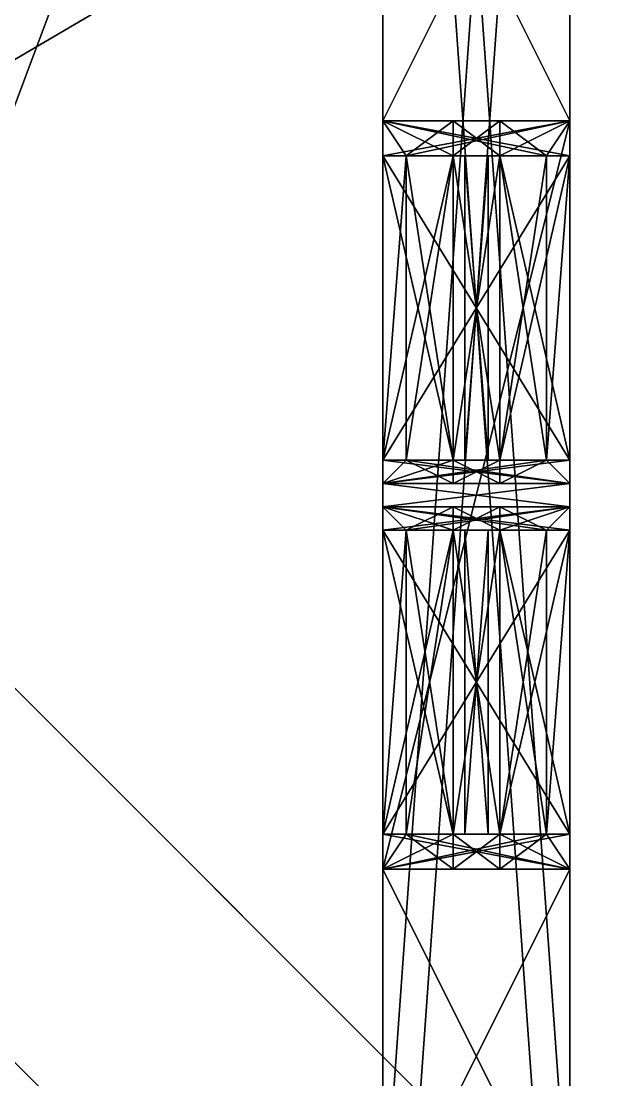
# Model space of a CAD drawing. Extents: x -3136 to 3456, y -896 to 5632.
# Drawn here: x -46.9 to 3.6, y 1838 to 1928.5 of the extents above; entities that cross this region are included whole.
import ezdxf

# ---------------------------------------------------------------- set-up
doc = ezdxf.new("R2010")
doc.units = 0

msp = doc.modelspace()

# ---------------------------------------------------------------- meshes
at = {"layer": 'OBJECT028', "color": 50}
mesh = msp.add_polyface(dxfattribs=at)
corners = [(-16, 2016, 128), (-16, 2048, 128), (0, 2048, 128), (0, 2016, 128), (-16, 1824), (-16, 1792), (0, 1792), (0, 1824)]
mesh.append_faces([[corners[k] for k in face] for face in [(1, 3, 0), (5, 7, 4), (6, 2, 7), (4, 0, 5), (1, 7, 2), (5, 3, 6)]], dxfattribs={"vtx0": -1})
mesh.append_faces([[corners[k] for k in face] for face in [(1, 2, 3), (5, 6, 7), (6, 3, 2), (4, 1, 0), (1, 4, 7), (5, 0, 3)]], dxfattribs={"vtx2": -1})
at = {"layer": 'OBJECT036', "color": 50}
mesh = msp.add_polyface(dxfattribs=at)
corners = [(-16, 2048, 288), (-16, 2016, 288), (0, 2016, 288), (0, 2048, 288), (-16, 1792, 416), (-16, 1824, 416), (0, 1824, 416), (0, 1792, 416)]
mesh.append_faces([[corners[k] for k in face] for face in [(1, 3, 0), (5, 7, 4), (0, 4, 1), (2, 6, 3), (5, 3, 6), (1, 7, 2)]], dxfattribs={"vtx0": -1})
mesh.append_faces([[corners[k] for k in face] for face in [(1, 2, 3), (5, 6, 7), (0, 5, 4), (2, 7, 6), (5, 0, 3), (1, 4, 7)]], dxfattribs={"vtx2": -1})
at = {"layer": 'OBJECT053', "color": 50}
mesh = msp.add_polyface(dxfattribs=at)
corners = [(-768, 2048, 144), (0, 2048, 144), (0, 0, 144), (-768, 0, 144), (-768, 0, 128), (0, 0, 128), (0, 2048, 128), (-768, 2048, 128)]
mesh.append_faces([[corners[k] for k in face] for face in [(1, 3, 0), (5, 7, 4), (5, 1, 6), (6, 0, 7), (4, 2, 5), (7, 3, 4)]], dxfattribs={"vtx0": -1})
mesh.append_faces([[corners[k] for k in face] for face in [(1, 2, 3), (5, 6, 7), (5, 2, 1), (6, 1, 0), (4, 3, 2), (7, 0, 3)]], dxfattribs={"vtx2": -1})
at = {"layer": 'OBJECT067', "color": 50}
mesh = msp.add_polyface(dxfattribs=at)
corners = [(-2944, -896, 2176), (-2944, 5504, 2176), (3456, 5504, 2176), (3456, -896, 2176), (-2944, 5504, 2048), (-2944, -896, 2048), (3456, -896, 2048), (3456, 5504, 2048)]
mesh.append_faces([[corners[k] for k in face] for face in [(1, 3, 0), (5, 7, 4), (4, 0, 5), (6, 2, 7), (7, 1, 4), (5, 3, 6)]], dxfattribs={"vtx0": -1})
mesh.append_faces([[corners[k] for k in face] for face in [(1, 2, 3), (5, 6, 7), (4, 1, 0), (6, 3, 2), (7, 2, 1), (5, 0, 3)]], dxfattribs={"vtx2": -1})
at = {"layer": 'OBJECT117', "color": 50}
mesh = msp.add_polyface(dxfattribs=at)
corners = [(-16, 1920, 272), (-16, 1920, 256), (-16, 1952, 256), (-16, 1952, 272), (0, 1952, 272), (0, 1952, 256), (0, 1920, 256), (0, 1920, 272)]
mesh.append_faces([[corners[k] for k in face] for face in [(1, 3, 0), (5, 7, 4), (6, 0, 7), (2, 4, 3), (3, 7, 0), (1, 5, 2)]], dxfattribs={"vtx0": -1})
mesh.append_faces([[corners[k] for k in face] for face in [(1, 2, 3), (5, 6, 7), (6, 1, 0), (2, 5, 4), (3, 4, 7), (1, 6, 5)]], dxfattribs={"vtx2": -1})
at = {"layer": 'OBJECT118', "color": 50}
mesh = msp.add_polyface(dxfattribs=at)
corners = [(-16, 1920, 256), (-16, 1920, 168), (-16, 1952, 168), (-16, 1952, 256), (0, 1952, 256), (0, 1952, 168), (0, 1920, 168), (0, 1920, 256)]
mesh.append_faces([[corners[k] for k in face] for face in [(1, 3, 0), (5, 7, 4), (6, 0, 7), (2, 4, 3), (3, 7, 0), (1, 5, 2)]], dxfattribs={"vtx0": -1})
mesh.append_faces([[corners[k] for k in face] for face in [(1, 2, 3), (5, 6, 7), (6, 1, 0), (2, 5, 4), (3, 4, 7), (1, 6, 5)]], dxfattribs={"vtx2": -1})
at = {"layer": 'OBJECT119', "color": 50}
mesh = msp.add_polyface(dxfattribs=at)
corners = [(-16, 1920, 168), (-16, 1920, 144), (-16, 1952, 144), (-16, 1952, 168), (0, 1952, 168), (0, 1952, 144), (0, 1920, 144), (0, 1920, 168)]
mesh.append_faces([[corners[k] for k in face] for face in [(1, 3, 0), (5, 7, 4), (6, 0, 7), (2, 4, 3), (1, 5, 2), (3, 7, 0)]], dxfattribs={"vtx0": -1})
mesh.append_faces([[corners[k] for k in face] for face in [(1, 2, 3), (5, 6, 7), (6, 1, 0), (2, 5, 4), (1, 6, 5), (3, 4, 7)]], dxfattribs={"vtx2": -1})
at = {"layer": 'OBJECT120', "color": 50}
mesh = msp.add_polyface(dxfattribs=at)
corners = [(-16, 1824, 272), (-16, 1824, 256), (-16, 1856, 256), (-16, 1856, 272), (0, 1856, 272), (0, 1856, 256), (0, 1824, 256), (0, 1824, 272)]
mesh.append_faces([[corners[k] for k in face] for face in [(1, 3, 0), (5, 7, 4), (6, 0, 7), (2, 4, 3), (3, 7, 0), (1, 5, 2)]], dxfattribs={"vtx0": -1})
mesh.append_faces([[corners[k] for k in face] for face in [(1, 2, 3), (5, 6, 7), (6, 1, 0), (2, 5, 4), (3, 4, 7), (1, 6, 5)]], dxfattribs={"vtx2": -1})
at = {"layer": 'OBJECT121', "color": 50}
mesh = msp.add_polyface(dxfattribs=at)
corners = [(-16, 1824, 256), (-16, 1824, 168), (-16, 1856, 168), (-16, 1856, 256), (0, 1856, 256), (0, 1856, 168), (0, 1824, 168), (0, 1824, 256)]
mesh.append_faces([[corners[k] for k in face] for face in [(1, 3, 0), (5, 7, 4), (6, 0, 7), (2, 4, 3), (3, 7, 0), (1, 5, 2)]], dxfattribs={"vtx0": -1})
mesh.append_faces([[corners[k] for k in face] for face in [(1, 2, 3), (5, 6, 7), (6, 1, 0), (2, 5, 4), (3, 4, 7), (1, 6, 5)]], dxfattribs={"vtx2": -1})
at = {"layer": 'OBJECT122', "color": 50}
mesh = msp.add_polyface(dxfattribs=at)
corners = [(-16, 1824, 168), (-16, 1824, 144), (-16, 1856, 144), (-16, 1856, 168), (0, 1856, 168), (0, 1856, 144), (0, 1824, 144), (0, 1824, 168)]
mesh.append_faces([[corners[k] for k in face] for face in [(1, 3, 0), (5, 7, 4), (6, 0, 7), (2, 4, 3), (1, 5, 2), (3, 7, 0)]], dxfattribs={"vtx0": -1})
mesh.append_faces([[corners[k] for k in face] for face in [(1, 2, 3), (5, 6, 7), (6, 1, 0), (2, 5, 4), (1, 6, 5), (3, 4, 7)]], dxfattribs={"vtx2": -1})
at = {"layer": 'OBJECT1271', "color": 50}
mesh = msp.add_polyface(dxfattribs=at)
corners = [(-384, 1728, 432), (-384, 2000, 432), (80, 2000, 432), (80, 1728, 432), (-384, 2000, 240), (-384, 1728, 240), (80, 1728, 240), (80, 2000, 240)]
mesh.append_faces([[corners[k] for k in face] for face in [(1, 3, 0), (5, 7, 4), (4, 0, 5), (6, 2, 7), (7, 1, 4), (5, 3, 6)]], dxfattribs={"vtx0": -1})
mesh.append_faces([[corners[k] for k in face] for face in [(1, 2, 3), (5, 6, 7), (4, 1, 0), (6, 3, 2), (7, 2, 1), (5, 0, 3)]], dxfattribs={"vtx2": -1})
at = {"layer": 'OBJECT263', "color": 50}
mesh = msp.add_polyface(dxfattribs=at)
corners = [(-768, 1792, 288), (-768, 2048, 288), (0, 2048, 288), (0, 1792, 288), (0, 2048, 272), (-768, 2048, 272), (-768, 1792, 272), (0, 1792, 272)]
mesh.append_faces([[corners[k] for k in face] for face in [(1, 3, 0), (5, 7, 4), (4, 1, 5), (7, 2, 4), (5, 0, 6), (6, 3, 7)]], dxfattribs={"vtx0": -1})
mesh.append_faces([[corners[k] for k in face] for face in [(1, 2, 3), (5, 6, 7), (4, 2, 1), (7, 3, 2), (5, 1, 0), (6, 0, 3)]], dxfattribs={"vtx2": -1})
at = {"layer": 'OBJECT293', "color": 50}
mesh = msp.add_polyface(dxfattribs=at)
corners = [(-2048, 0, 432), (-2048, 1824, 432), (-1824, 2048, 432), (-224, 2048, 432), (0, 1824, 432), (0, 0, 432), (-2048, 1824, 416), (-2048, 0, 416), (0, 0, 416), (0, 1824, 416), (-224, 2048, 416), (-1824, 2048, 416)]
mesh.append_faces([[corners[k] for k in face] for face in [(1, 5, 0), (7, 11, 6), (6, 0, 7), (8, 4, 9), (10, 2, 11), (7, 5, 8), (9, 3, 10), (11, 1, 6)]], dxfattribs={"vtx0": -1})
mesh.append_faces([[corners[k] for k in face] for face in [(1, 3, 4), (1, 4, 5), (7, 9, 10), (7, 10, 11)]], dxfattribs={"vtx0": -1, "vtx2": -1})
mesh.append_faces([[corners[k] for k in face] for face in [(1, 2, 3), (7, 8, 9), (6, 1, 0), (8, 5, 4), (10, 3, 2), (7, 0, 5), (9, 4, 3), (11, 2, 1)]], dxfattribs={"vtx2": -1})
at = {"layer": 'OBJECT296', "color": 50}
mesh = msp.add_polyface(dxfattribs=at)
corners = [(0, 0), (0, 2048), (3328, 2048), (3328, 0), (3328, 0, -128), (3328, 2048, -128), (0, 2048, -128), (0, 0, -128)]
mesh.append_faces([[corners[k] for k in face] for face in [(1, 3, 0), (5, 7, 4), (4, 2, 5), (5, 1, 6), (6, 0, 7), (7, 3, 4)]], dxfattribs={"vtx0": -1})
mesh.append_faces([[corners[k] for k in face] for face in [(1, 2, 3), (5, 6, 7), (4, 3, 2), (5, 2, 1), (6, 1, 0), (7, 0, 3)]], dxfattribs={"vtx2": -1})
at = {"layer": 'OBJECT299', "color": 50}
mesh = msp.add_polyface(dxfattribs=at)
corners = [(-256, 2048), (0, 2048), (0, 1792), (-256, 1792), (0, 2048, -128), (-256, 2048, -128), (-256, 1792, -128), (0, 1792, -128)]
mesh.append_faces([[corners[k] for k in face] for face in [(1, 3, 0), (5, 7, 4), (4, 0, 5), (7, 1, 4), (6, 2, 7), (5, 3, 6)]], dxfattribs={"vtx0": -1})
mesh.append_faces([[corners[k] for k in face] for face in [(1, 2, 3), (5, 6, 7), (4, 1, 0), (7, 2, 1), (6, 3, 2), (5, 0, 3)]], dxfattribs={"vtx2": -1})
at = {"layer": 'OBJECT785', "color": 50}
mesh = msp.add_polyface(dxfattribs=at)
corners = [(0, 1856, 272), (-16, 1856, 272), (-16, 1920, 272), (0, 1920, 272), (-16, 1920, 256), (-16, 1856, 256), (0, 1856, 256), (0, 1920, 256)]
mesh.append_faces([[corners[k] for k in face] for face in [(1, 3, 0), (5, 7, 4), (5, 0, 6), (6, 3, 7), (4, 1, 5), (7, 2, 4)]], dxfattribs={"vtx0": -1})
mesh.append_faces([[corners[k] for k in face] for face in [(1, 2, 3), (5, 6, 7), (5, 1, 0), (6, 0, 3), (4, 2, 1), (7, 3, 2)]], dxfattribs={"vtx2": -1})
at = {"layer": 'OBJECT786', "color": 50}
mesh = msp.add_polyface(dxfattribs=at)
corners = [(0, 1856, 256), (0, 1856, 254), (-16, 1856, 254), (-16, 1856, 256), (-2, 1859, 254), (-14, 1859, 254)]
mesh.append_faces([[corners[k] for k in face] for face in [(1, 0, 4), (2, 5, 3)]])
mesh.append_faces([[corners[k] for k in face] for face in [(1, 3, 0), (1, 5, 2), (3, 4, 0)]], dxfattribs={"vtx0": -1})
mesh.append_faces([[corners[k] for k in face] for face in [(1, 2, 3), (1, 4, 5), (3, 5, 4)]], dxfattribs={"vtx2": -1})
at = {"layer": 'OBJECT787', "color": 50}
mesh = msp.add_polyface(dxfattribs=at)
corners = [(-16, 1856, 256), (-16, 1859, 256), (0, 1859, 256), (0, 1856, 256), (-2, 1859, 254), (-14, 1859, 254)]
mesh.append_faces([[corners[k] for k in face] for face in [(2, 4, 3), (1, 0, 5)]])
mesh.append_faces([[corners[k] for k in face] for face in [(1, 3, 0), (2, 5, 4), (3, 5, 0)]], dxfattribs={"vtx0": -1})
mesh.append_faces([[corners[k] for k in face] for face in [(1, 2, 3), (2, 1, 5), (3, 4, 5)]], dxfattribs={"vtx2": -1})
at = {"layer": 'OBJECT788', "color": 50}
mesh = msp.add_polyface(dxfattribs=at)
corners = [(0, 1889, 179), (0, 1887, 179), (0, 1887, 254), (0, 1889, 254), (-16, 1887, 179), (-16, 1889, 179), (-16, 1889, 254), (-16, 1887, 254)]
mesh.append_faces([[corners[k] for k in face] for face in [(1, 3, 0), (5, 7, 4), (4, 0, 5), (6, 2, 7), (5, 3, 6), (1, 7, 2)]], dxfattribs={"vtx0": -1})
mesh.append_faces([[corners[k] for k in face] for face in [(1, 2, 3), (5, 6, 7), (4, 1, 0), (6, 3, 2), (5, 0, 3), (1, 4, 7)]], dxfattribs={"vtx2": -1})
at = {"layer": 'OBJECT789', "color": 50}
mesh = msp.add_polyface(dxfattribs=at)
corners = [(-16, 1885, 256), (-16, 1887, 256), (0, 1887, 256), (0, 1885, 256), (-2, 1885, 254), (-14, 1885, 254)]
mesh.append_faces([[corners[k] for k in face] for face in [(3, 2, 4), (0, 5, 1)]])
mesh.append_faces([[corners[k] for k in face] for face in [(1, 3, 0), (3, 5, 0), (2, 5, 4)]], dxfattribs={"vtx0": -1})
mesh.append_faces([[corners[k] for k in face] for face in [(1, 2, 3), (3, 4, 5), (2, 1, 5)]], dxfattribs={"vtx2": -1})
at = {"layer": 'OBJECT790', "color": 50}
mesh = msp.add_polyface(dxfattribs=at)
corners = [(0, 1887, 256), (0, 1887, 254), (-2, 1885, 254), (-14, 1885, 254), (-16, 1887, 254), (-16, 1887, 256)]
mesh.append_faces([[corners[k] for k in face] for face in [(1, 2, 0), (4, 5, 3)]])
mesh.append_faces([[corners[k] for k in face] for face in [(3, 1, 4), (4, 0, 5), (2, 5, 0)]], dxfattribs={"vtx0": -1})
mesh.append_faces([[corners[k] for k in face] for face in [(3, 2, 1), (4, 1, 0), (2, 3, 5)]], dxfattribs={"vtx2": -1})
at = {"layer": 'OBJECT791', "color": 50}
mesh = msp.add_polyface(dxfattribs=at)
corners = [(-16, 1887, 256), (-16, 1889, 256), (0, 1889, 256), (0, 1887, 256), (0, 1889, 254), (0, 1887, 254), (-16, 1887, 254), (-16, 1889, 254)]
mesh.append_faces([[corners[k] for k in face] for face in [(1, 3, 0), (5, 2, 4), (7, 0, 6), (6, 4, 7), (0, 5, 6), (2, 7, 4)]], dxfattribs={"vtx0": -1})
mesh.append_faces([[corners[k] for k in face] for face in [(1, 2, 3), (5, 3, 2), (7, 1, 0), (6, 5, 4), (0, 3, 5), (2, 1, 7)]], dxfattribs={"vtx2": -1})
at = {"layer": 'OBJECT792', "color": 50}
mesh = msp.add_polyface(dxfattribs=at)
corners = [(-2, 1891, 254), (0, 1889, 254), (0, 1889, 256), (-16, 1889, 256), (-16, 1889, 254), (-14, 1891, 254)]
mesh.append_faces([[corners[k] for k in face] for face in [(1, 2, 0), (4, 5, 3)]])
mesh.append_faces([[corners[k] for k in face] for face in [(0, 4, 1), (1, 3, 2), (5, 2, 3)]], dxfattribs={"vtx0": -1})
mesh.append_faces([[corners[k] for k in face] for face in [(0, 5, 4), (1, 4, 3), (5, 0, 2)]], dxfattribs={"vtx2": -1})
at = {"layer": 'OBJECT793', "color": 50}
mesh = msp.add_polyface(dxfattribs=at)
corners = [(-16, 1889, 256), (-16, 1891, 256), (0, 1891, 256), (0, 1889, 256), (-2, 1891, 254), (-14, 1891, 254)]
mesh.append_faces([[corners[k] for k in face] for face in [(2, 4, 3), (1, 0, 5)]])
mesh.append_faces([[corners[k] for k in face] for face in [(1, 3, 0), (2, 5, 4), (3, 5, 0)]], dxfattribs={"vtx0": -1})
mesh.append_faces([[corners[k] for k in face] for face in [(1, 2, 3), (2, 1, 5), (3, 4, 5)]], dxfattribs={"vtx2": -1})
at = {"layer": 'OBJECT794', "color": 50}
mesh = msp.add_polyface(dxfattribs=at)
corners = [(0, 1885, 171), (0, 1885, 169), (0, 1859, 169), (0, 1859, 171), (-16, 1859, 171), (-16, 1859, 169), (-16, 1885, 169), (-16, 1885, 171)]
mesh.append_faces([[corners[k] for k in face] for face in [(1, 3, 0), (5, 7, 4), (2, 4, 3), (6, 0, 7), (5, 1, 6), (7, 3, 4)]], dxfattribs={"vtx0": -1})
mesh.append_faces([[corners[k] for k in face] for face in [(1, 2, 3), (5, 6, 7), (2, 5, 4), (6, 1, 0), (5, 2, 1), (7, 0, 3)]], dxfattribs={"vtx2": -1})
at = {"layer": 'OBJECT795', "color": 50}
mesh = msp.add_polyface(dxfattribs=at)
corners = [(-16, 1885, 144), (-16, 1859, 144), (0, 1859, 144), (0, 1885, 144), (0, 1885, 169), (0, 1859, 169), (-16, 1859, 169), (-16, 1885, 169)]
mesh.append_faces([[corners[k] for k in face] for face in [(1, 3, 0), (3, 5, 4), (1, 7, 6), (2, 6, 5), (0, 4, 7), (7, 5, 6)]], dxfattribs={"vtx0": -1})
mesh.append_faces([[corners[k] for k in face] for face in [(1, 2, 3), (3, 2, 5), (1, 0, 7), (2, 1, 6), (0, 3, 4), (7, 4, 5)]], dxfattribs={"vtx2": -1})
at = {"layer": 'OBJECT796', "color": 50}
mesh = msp.add_polyface(dxfattribs=at)
corners = [(-16, 1859, 144), (-16, 1856, 144), (0, 1856, 144), (0, 1859, 144), (0, 1856, 171), (-16, 1856, 171), (0, 1859, 171), (-16, 1859, 171)]
mesh.append_faces([[corners[k] for k in face] for face in [(1, 3, 0), (2, 5, 4), (3, 4, 6), (1, 7, 5), (0, 6, 7), (5, 6, 4)]], dxfattribs={"vtx0": -1})
mesh.append_faces([[corners[k] for k in face] for face in [(1, 2, 3), (2, 1, 5), (3, 2, 4), (1, 0, 7), (0, 3, 6), (5, 7, 6)]], dxfattribs={"vtx2": -1})
at = {"layer": 'OBJECT797', "color": 50}
mesh = msp.add_polyface(dxfattribs=at)
corners = [(-16, 1887, 144), (-16, 1885, 144), (0, 1885, 144), (0, 1887, 144), (0, 1885, 171), (0, 1887, 171), (-16, 1885, 171), (-16, 1887, 171)]
mesh.append_faces([[corners[k] for k in face] for face in [(1, 3, 0), (2, 5, 3), (1, 7, 6), (2, 6, 4), (7, 4, 6), (0, 5, 7)]], dxfattribs={"vtx0": -1})
mesh.append_faces([[corners[k] for k in face] for face in [(1, 2, 3), (2, 4, 5), (1, 0, 7), (2, 1, 6), (7, 5, 4), (0, 3, 5)]], dxfattribs={"vtx2": -1})
at = {"layer": 'OBJECT798', "color": 50}
mesh = msp.add_polyface(dxfattribs=at)
corners = [(-16, 1889, 144), (-16, 1887, 144), (0, 1887, 144), (0, 1889, 144), (0, 1887, 171), (0, 1889, 171), (-16, 1889, 171), (-16, 1887, 171)]
mesh.append_faces([[corners[k] for k in face] for face in [(1, 3, 0), (2, 5, 3), (0, 7, 1), (6, 4, 7), (2, 7, 4), (0, 5, 6)]], dxfattribs={"vtx0": -1})
mesh.append_faces([[corners[k] for k in face] for face in [(1, 2, 3), (2, 4, 5), (0, 6, 7), (6, 5, 4), (2, 1, 7), (0, 3, 5)]], dxfattribs={"vtx2": -1})
at = {"layer": 'OBJECT799', "color": 50}
mesh = msp.add_polyface(dxfattribs=at)
corners = [(-16, 1891, 144), (-16, 1889, 144), (0, 1889, 144), (0, 1891, 144), (0, 1891, 171), (0, 1889, 171), (-16, 1891, 171), (-16, 1889, 171)]
mesh.append_faces([[corners[k] for k in face] for face in [(1, 3, 0), (3, 5, 4), (0, 7, 1), (0, 4, 6), (6, 5, 7), (2, 7, 5)]], dxfattribs={"vtx0": -1})
mesh.append_faces([[corners[k] for k in face] for face in [(1, 2, 3), (3, 2, 5), (0, 6, 7), (0, 3, 4), (6, 4, 5), (2, 1, 7)]], dxfattribs={"vtx2": -1})
at = {"layer": 'OBJECT800', "color": 50}
mesh = msp.add_polyface(dxfattribs=at)
corners = [(0, 1889, 171), (0, 1887, 171), (0, 1887, 179), (0, 1889, 179), (-16, 1887, 171), (-16, 1889, 171), (-16, 1889, 179), (-16, 1887, 179)]
mesh.append_faces([[corners[k] for k in face] for face in [(1, 3, 0), (5, 7, 4), (6, 2, 7), (4, 0, 5), (1, 7, 2), (5, 3, 6)]], dxfattribs={"vtx0": -1})
mesh.append_faces([[corners[k] for k in face] for face in [(1, 2, 3), (5, 6, 7), (6, 3, 2), (4, 1, 0), (1, 4, 7), (5, 0, 3)]], dxfattribs={"vtx2": -1})
at = {"layer": 'OBJECT801', "color": 50}
mesh = msp.add_polyface(dxfattribs=at)
corners = [(0, 1856, 179), (0, 1856, 171), (-16, 1856, 171), (-16, 1856, 179), (-2, 1859, 179), (-14, 1859, 179)]
mesh.append_faces([[corners[k] for k in face] for face in [(0, 4, 1), (2, 5, 3)]])
mesh.append_faces([[corners[k] for k in face] for face in [(1, 3, 0), (3, 4, 0), (1, 5, 2)]], dxfattribs={"vtx0": -1})
mesh.append_faces([[corners[k] for k in face] for face in [(1, 2, 3), (3, 5, 4), (1, 4, 5)]], dxfattribs={"vtx2": -1})
at = {"layer": 'OBJECT802', "color": 50}
mesh = msp.add_polyface(dxfattribs=at)
corners = [(-2, 1859, 178.989), (0, 1859, 171), (0, 1856, 171), (-16, 1856, 171), (-16, 1859, 171), (-14, 1859, 179)]
mesh.append_faces([[corners[k] for k in face] for face in [(1, 2, 0), (4, 5, 3)]])
mesh.append_faces([[corners[k] for k in face] for face in [(0, 4, 1), (3, 1, 4), (2, 5, 0)]], dxfattribs={"vtx0": -1})
mesh.append_faces([[corners[k] for k in face] for face in [(0, 5, 4), (3, 2, 1), (2, 3, 5)]], dxfattribs={"vtx2": -1})
at = {"layer": 'OBJECT803', "color": 50}
mesh = msp.add_polyface(dxfattribs=at)
corners = [(0, 1887, 171), (0, 1885, 171), (-2, 1885, 179), (-14, 1885, 179), (-16, 1885, 171), (-16, 1887, 171)]
mesh.append_faces([[corners[k] for k in face] for face in [(1, 2, 0), (4, 5, 3)]])
mesh.append_faces([[corners[k] for k in face] for face in [(1, 3, 2), (4, 0, 5), (2, 5, 0)]], dxfattribs={"vtx0": -1})
mesh.append_faces([[corners[k] for k in face] for face in [(1, 4, 3), (4, 1, 0), (2, 3, 5)]], dxfattribs={"vtx2": -1})
at = {"layer": 'OBJECT804', "color": 50}
mesh = msp.add_polyface(dxfattribs=at)
corners = [(-2, 1885, 179), (0, 1887, 179), (0, 1887, 171), (-16, 1887, 171), (-16, 1887, 179), (-14, 1885, 179)]
mesh.append_faces([[corners[k] for k in face] for face in [(1, 2, 0), (4, 5, 3)]])
mesh.append_faces([[corners[k] for k in face] for face in [(0, 4, 1), (3, 1, 4), (2, 5, 0)]], dxfattribs={"vtx0": -1})
mesh.append_faces([[corners[k] for k in face] for face in [(0, 5, 4), (3, 2, 1), (2, 3, 5)]], dxfattribs={"vtx2": -1})
at = {"layer": 'OBJECT805', "color": 50}
mesh = msp.add_polyface(dxfattribs=at)
corners = [(-16, 1917, 144), (-16, 1891, 144), (0, 1891, 144), (0, 1917, 144), (0, 1917, 171), (0, 1891, 171), (-16, 1891, 171), (-16, 1917, 171)]
mesh.append_faces([[corners[k] for k in face] for face in [(1, 3, 0), (3, 5, 4), (1, 7, 6), (0, 4, 7), (2, 6, 5), (7, 5, 6)]], dxfattribs={"vtx0": -1})
mesh.append_faces([[corners[k] for k in face] for face in [(1, 2, 3), (3, 2, 5), (1, 0, 7), (0, 3, 4), (2, 1, 6), (7, 4, 5)]], dxfattribs={"vtx2": -1})
at = {"layer": 'OBJECT806', "color": 50}
mesh = msp.add_polyface(dxfattribs=at)
corners = [(0, 1889, 171.016), (0, 1889, 179), (-2, 1891, 179), (-14, 1891, 179), (-16, 1889, 179), (-16, 1889, 171)]
mesh.append_faces([[corners[k] for k in face] for face in [(1, 2, 0), (4, 5, 3)]])
mesh.append_faces([[corners[k] for k in face] for face in [(3, 1, 4), (0, 4, 1), (2, 5, 0)]], dxfattribs={"vtx0": -1})
mesh.append_faces([[corners[k] for k in face] for face in [(3, 2, 1), (0, 5, 4), (2, 3, 5)]], dxfattribs={"vtx2": -1})
at = {"layer": 'OBJECT807', "color": 50}
mesh = msp.add_polyface(dxfattribs=at)
corners = [(-2, 1891, 179), (0, 1891, 171), (0, 1889, 171), (-16, 1889, 171), (-16, 1891, 171), (-14, 1891, 179)]
mesh.append_faces([[corners[k] for k in face] for face in [(1, 2, 0), (4, 5, 3)]])
mesh.append_faces([[corners[k] for k in face] for face in [(0, 4, 1), (3, 1, 4), (2, 5, 0)]], dxfattribs={"vtx0": -1})
mesh.append_faces([[corners[k] for k in face] for face in [(0, 5, 4), (3, 2, 1), (2, 3, 5)]], dxfattribs={"vtx2": -1})
at = {"layer": 'OBJECT808', "color": 50}
mesh = msp.add_polyface(dxfattribs=at)
corners = [(0, 1920, 144), (-16, 1920, 144), (-16, 1917, 144), (0, 1917, 144), (-16, 1920, 171), (0, 1920, 171), (0, 1917, 171), (-16, 1917, 171)]
mesh.append_faces([[corners[k] for k in face] for face in [(1, 3, 0), (1, 5, 4), (0, 6, 5), (2, 4, 7), (3, 7, 6), (4, 6, 7)]], dxfattribs={"vtx0": -1})
mesh.append_faces([[corners[k] for k in face] for face in [(1, 2, 3), (1, 0, 5), (0, 3, 6), (2, 1, 4), (3, 2, 7), (4, 5, 6)]], dxfattribs={"vtx2": -1})
at = {"layer": 'OBJECT809', "color": 50}
mesh = msp.add_polyface(dxfattribs=at)
corners = [(-16, 1920, 179), (-16, 1920, 171), (0, 1920, 171), (0, 1920, 179), (-2, 1917, 179), (-14, 1917, 179)]
mesh.append_faces([[corners[k] for k in face] for face in [(2, 4, 3), (0, 5, 1)]])
mesh.append_faces([[corners[k] for k in face] for face in [(1, 3, 0), (3, 5, 0), (2, 5, 4)]], dxfattribs={"vtx0": -1})
mesh.append_faces([[corners[k] for k in face] for face in [(1, 2, 3), (3, 4, 5), (2, 1, 5)]], dxfattribs={"vtx2": -1})
at = {"layer": 'OBJECT810', "color": 50}
mesh = msp.add_polyface(dxfattribs=at)
corners = [(0, 1920, 171), (0, 1917, 171), (-2, 1917, 179), (-14, 1917, 179), (-16, 1917, 171), (-16, 1920, 171)]
mesh.append_faces([[corners[k] for k in face] for face in [(1, 2, 0), (4, 5, 3)]])
mesh.append_faces([[corners[k] for k in face] for face in [(1, 3, 2), (4, 0, 5), (2, 5, 0)]], dxfattribs={"vtx0": -1})
mesh.append_faces([[corners[k] for k in face] for face in [(1, 4, 3), (4, 1, 0), (2, 3, 5)]], dxfattribs={"vtx2": -1})
at = {"layer": 'OBJECT811', "color": 50}
mesh = msp.add_polyface(dxfattribs=at)
corners = [(-16, 1917, 256), (-16, 1920, 256), (0, 1920, 256), (0, 1917, 256), (-2, 1917, 254), (-14, 1917, 254)]
mesh.append_faces([[corners[k] for k in face] for face in [(3, 2, 4), (0, 5, 1)]])
mesh.append_faces([[corners[k] for k in face] for face in [(1, 3, 0), (3, 5, 0), (1, 4, 2)]], dxfattribs={"vtx0": -1})
mesh.append_faces([[corners[k] for k in face] for face in [(1, 2, 3), (3, 4, 5), (1, 5, 4)]], dxfattribs={"vtx2": -1})
at = {"layer": 'OBJECT812', "color": 50}
mesh = msp.add_polyface(dxfattribs=at)
corners = [(-16, 1920, 256), (-16, 1920, 254), (0, 1920, 254), (0, 1920, 256), (-2, 1917, 254), (-14, 1917, 254)]
mesh.append_faces([[corners[k] for k in face] for face in [(2, 4, 3), (1, 0, 5)]])
mesh.append_faces([[corners[k] for k in face] for face in [(1, 3, 0), (1, 4, 2), (3, 5, 0)]], dxfattribs={"vtx0": -1})
mesh.append_faces([[corners[k] for k in face] for face in [(1, 2, 3), (1, 5, 4), (3, 4, 5)]], dxfattribs={"vtx2": -1})
at = {"layer": 'OBJECT813', "color": 50}
mesh = msp.add_polyface(dxfattribs=at)
corners = [(-10, 1856, 179), (-16, 1856, 179), (-16, 1856, 254), (-10, 1856, 254), (-14, 1859, 179), (-14, 1859, 254), (-10, 1859, 179), (-10, 1859, 254)]
mesh.append_faces([[corners[k] for k in face] for face in [(1, 3, 0), (1, 5, 2), (4, 0, 6), (2, 7, 3), (4, 7, 5), (0, 7, 6)]], dxfattribs={"vtx0": -1})
mesh.append_faces([[corners[k] for k in face] for face in [(1, 2, 3), (1, 4, 5), (4, 1, 0), (2, 5, 7), (4, 6, 7), (0, 3, 7)]], dxfattribs={"vtx2": -1})
at = {"layer": 'OBJECT814', "color": 50}
mesh = msp.add_polyface(dxfattribs=at)
corners = [(-6, 1856, 179), (-10, 1856, 179), (-10, 1856, 254), (-6, 1856, 254), (-6, 1859, 179), (-10, 1859, 179), (-10, 1859, 254), (-6, 1859, 254)]
mesh.append_faces([[corners[k] for k in face] for face in [(1, 3, 0), (5, 0, 4), (2, 7, 3), (4, 6, 5), (1, 6, 2), (0, 7, 4)]], dxfattribs={"vtx0": -1})
mesh.append_faces([[corners[k] for k in face] for face in [(1, 2, 3), (5, 1, 0), (2, 6, 7), (4, 7, 6), (1, 5, 6), (0, 3, 7)]], dxfattribs={"vtx2": -1})
at = {"layer": 'OBJECT815', "color": 50}
mesh = msp.add_polyface(dxfattribs=at)
corners = [(0, 1856, 254), (0, 1856, 179), (-6, 1856, 179), (-6, 1856, 254), (-2, 1859, 179), (-2, 1859, 254), (-6, 1859, 179), (-6, 1859, 254)]
mesh.append_faces([[corners[k] for k in face] for face in [(1, 3, 0), (1, 5, 4), (1, 6, 2), (3, 5, 0), (4, 7, 6), (2, 7, 3)]], dxfattribs={"vtx0": -1})
mesh.append_faces([[corners[k] for k in face] for face in [(1, 2, 3), (1, 0, 5), (1, 4, 6), (3, 7, 5), (4, 5, 7), (2, 6, 7)]], dxfattribs={"vtx2": -1})
at = {"layer": 'OBJECT816', "color": 50}
mesh = msp.add_polyface(dxfattribs=at)
corners = [(-14, 1885, 179), (-16, 1887, 179), (-16, 1887, 254), (-14, 1885, 254), (-10, 1887, 179), (-10, 1885, 179), (-10, 1885, 254), (-10, 1887, 254)]
mesh.append_faces([[corners[k] for k in face] for face in [(1, 3, 0), (1, 5, 4), (3, 7, 6), (0, 6, 5), (1, 7, 2), (5, 7, 4)]], dxfattribs={"vtx0": -1})
mesh.append_faces([[corners[k] for k in face] for face in [(1, 2, 3), (1, 0, 5), (3, 2, 7), (0, 3, 6), (1, 4, 7), (5, 6, 7)]], dxfattribs={"vtx2": -1})
at = {"layer": 'OBJECT817', "color": 50}
mesh = msp.add_polyface(dxfattribs=at)
corners = [(-6, 1887, 179), (-10, 1887, 179), (-10, 1885, 179), (-6, 1885, 179), (-6, 1885, 254), (-10, 1885, 254), (-10, 1887, 254), (-6, 1887, 254)]
mesh.append_faces([[corners[k] for k in face] for face in [(1, 3, 0), (5, 7, 4), (2, 4, 3), (0, 6, 1), (1, 5, 2), (3, 7, 0)]], dxfattribs={"vtx0": -1})
mesh.append_faces([[corners[k] for k in face] for face in [(1, 2, 3), (5, 6, 7), (2, 5, 4), (0, 7, 6), (1, 6, 5), (3, 4, 7)]], dxfattribs={"vtx2": -1})
at = {"layer": 'OBJECT818', "color": 50}
mesh = msp.add_polyface(dxfattribs=at)
corners = [(0, 1887, 179), (-2, 1885, 179), (-2, 1885, 254), (0, 1887, 254), (-6, 1885, 179), (-6, 1887, 179), (-6, 1887, 254), (-6, 1885, 254)]
mesh.append_faces([[corners[k] for k in face] for face in [(1, 3, 0), (1, 5, 4), (3, 7, 6), (1, 7, 2), (0, 6, 5), (5, 7, 4)]], dxfattribs={"vtx0": -1})
mesh.append_faces([[corners[k] for k in face] for face in [(1, 2, 3), (1, 0, 5), (3, 2, 7), (1, 4, 7), (0, 3, 6), (5, 6, 7)]], dxfattribs={"vtx2": -1})
at = {"layer": 'OBJECT819', "color": 50}
mesh = msp.add_polyface(dxfattribs=at)
corners = [(-16, 1885, 171), (-14, 1885, 179), (-14, 1859, 179), (-16, 1859, 171), (-10, 1859, 179), (-10, 1885, 179), (-10, 1859, 171), (-10, 1885, 171)]
mesh.append_faces([[corners[k] for k in face] for face in [(1, 3, 0), (2, 5, 4), (3, 4, 6), (0, 5, 1), (0, 6, 7), (4, 7, 6)]], dxfattribs={"vtx0": -1})
mesh.append_faces([[corners[k] for k in face] for face in [(1, 2, 3), (2, 1, 5), (3, 2, 4), (0, 7, 5), (0, 3, 6), (4, 5, 7)]], dxfattribs={"vtx2": -1})
at = {"layer": 'OBJECT820', "color": 50}
mesh = msp.add_polyface(dxfattribs=at)
corners = [(-6, 1859, 179), (-10, 1859, 179), (-10, 1885, 179), (-6, 1885, 179), (-6, 1859, 171), (-10, 1859, 171), (-10, 1885, 171), (-6, 1885, 171)]
mesh.append_faces([[corners[k] for k in face] for face in [(1, 3, 0), (5, 0, 4), (7, 2, 6), (6, 4, 7), (2, 5, 6), (0, 7, 4)]], dxfattribs={"vtx0": -1})
mesh.append_faces([[corners[k] for k in face] for face in [(1, 2, 3), (5, 1, 0), (7, 3, 2), (6, 5, 4), (2, 1, 5), (0, 3, 7)]], dxfattribs={"vtx2": -1})
at = {"layer": 'OBJECT821', "color": 50}
mesh = msp.add_polyface(dxfattribs=at)
corners = [(0, 1859, 171), (-2, 1859, 179), (-2, 1885, 179), (0, 1885, 171), (-6, 1885, 179), (-6, 1859, 179), (-6, 1859, 171), (-6, 1885, 171)]
mesh.append_faces([[corners[k] for k in face] for face in [(1, 3, 0), (2, 5, 4), (0, 5, 1), (3, 4, 7), (0, 7, 6), (4, 6, 7)]], dxfattribs={"vtx0": -1})
mesh.append_faces([[corners[k] for k in face] for face in [(1, 2, 3), (2, 1, 5), (0, 6, 5), (3, 2, 4), (0, 3, 7), (4, 5, 6)]], dxfattribs={"vtx2": -1})
at = {"layer": 'OBJECT822', "color": 50}
mesh = msp.add_polyface(dxfattribs=at)
corners = [(-10, 1859, 256), (-16, 1859, 256), (-16, 1885, 256), (-10, 1885, 256), (-14, 1859, 254), (-14, 1885, 254), (-10, 1885, 254), (-10, 1859, 254)]
mesh.append_faces([[corners[k] for k in face] for face in [(1, 3, 0), (5, 1, 4), (5, 7, 6), (4, 0, 7), (2, 6, 3), (7, 3, 6)]], dxfattribs={"vtx0": -1})
mesh.append_faces([[corners[k] for k in face] for face in [(1, 2, 3), (5, 2, 1), (5, 4, 7), (4, 1, 0), (2, 5, 6), (7, 0, 3)]], dxfattribs={"vtx2": -1})
at = {"layer": 'OBJECT823', "color": 50}
mesh = msp.add_polyface(dxfattribs=at)
corners = [(-6, 1859, 256), (-10, 1859, 256), (-10, 1885, 256), (-6, 1885, 256), (-6, 1885, 254), (-10, 1885, 254), (-10, 1859, 254), (-6, 1859, 254)]
mesh.append_faces([[corners[k] for k in face] for face in [(1, 3, 0), (5, 7, 4), (6, 0, 7), (4, 2, 5), (7, 3, 4), (5, 1, 6)]], dxfattribs={"vtx0": -1})
mesh.append_faces([[corners[k] for k in face] for face in [(1, 2, 3), (5, 6, 7), (6, 1, 0), (4, 3, 2), (7, 0, 3), (5, 2, 1)]], dxfattribs={"vtx2": -1})
at = {"layer": 'OBJECT824', "color": 50}
mesh = msp.add_polyface(dxfattribs=at)
corners = [(-6, 1885, 256), (0, 1885, 256), (0, 1859, 256), (-6, 1859, 256), (-2, 1885, 254), (-2, 1859, 254), (-6, 1859, 254), (-6, 1885, 254)]
mesh.append_faces([[corners[k] for k in face] for face in [(1, 3, 0), (5, 1, 4), (5, 7, 6), (2, 6, 3), (4, 0, 7), (7, 3, 6)]], dxfattribs={"vtx0": -1})
mesh.append_faces([[corners[k] for k in face] for face in [(1, 2, 3), (5, 2, 1), (5, 4, 7), (2, 5, 6), (4, 1, 0), (7, 0, 3)]], dxfattribs={"vtx2": -1})
at = {"layer": 'OBJECT825', "color": 50}
mesh = msp.add_polyface(dxfattribs=at)
corners = [(0, 1891, 171), (-2, 1891, 179), (-2, 1917, 179), (0, 1917, 171), (-6, 1917, 179), (-6, 1891, 179), (-6, 1917, 171), (-6, 1891, 171)]
mesh.append_faces([[corners[k] for k in face] for face in [(1, 3, 0), (2, 5, 4), (3, 4, 6), (0, 5, 1), (0, 6, 7), (4, 7, 6)]], dxfattribs={"vtx0": -1})
mesh.append_faces([[corners[k] for k in face] for face in [(1, 2, 3), (2, 1, 5), (3, 2, 4), (0, 7, 5), (0, 3, 6), (4, 5, 7)]], dxfattribs={"vtx2": -1})
at = {"layer": 'OBJECT826', "color": 50}
mesh = msp.add_polyface(dxfattribs=at)
corners = [(-6, 1891, 179), (-10, 1891, 179), (-10, 1917, 179), (-6, 1917, 179), (-10, 1917, 171), (-6, 1917, 171), (-6, 1891, 171), (-10, 1891, 171)]
mesh.append_faces([[corners[k] for k in face] for face in [(1, 3, 0), (5, 2, 4), (7, 0, 6), (4, 6, 5), (2, 7, 4), (0, 5, 6)]], dxfattribs={"vtx0": -1})
mesh.append_faces([[corners[k] for k in face] for face in [(1, 2, 3), (5, 3, 2), (7, 1, 0), (4, 7, 6), (2, 1, 7), (0, 3, 5)]], dxfattribs={"vtx2": -1})
at = {"layer": 'OBJECT827', "color": 50}
mesh = msp.add_polyface(dxfattribs=at)
corners = [(-16, 1917, 171), (-14, 1917, 179), (-14, 1891, 179), (-16, 1891, 171), (-10, 1891, 179), (-10, 1917, 179), (-10, 1917, 171), (-10, 1891, 171)]
mesh.append_faces([[corners[k] for k in face] for face in [(1, 3, 0), (2, 5, 4), (0, 5, 1), (3, 4, 7), (0, 7, 6), (4, 6, 7)]], dxfattribs={"vtx0": -1})
mesh.append_faces([[corners[k] for k in face] for face in [(1, 2, 3), (2, 1, 5), (0, 6, 5), (3, 2, 4), (0, 3, 7), (4, 5, 6)]], dxfattribs={"vtx2": -1})
at = {"layer": 'OBJECT828', "color": 50}
mesh = msp.add_polyface(dxfattribs=at)
corners = [(-6, 1917, 256), (0, 1917, 256), (0, 1891, 256), (-6, 1891, 256), (-2, 1917, 254), (-2, 1891, 254), (-6, 1891, 254), (-6, 1917, 254)]
mesh.append_faces([[corners[k] for k in face] for face in [(1, 3, 0), (5, 1, 4), (5, 7, 6), (4, 0, 7), (2, 6, 3), (7, 3, 6)]], dxfattribs={"vtx0": -1})
mesh.append_faces([[corners[k] for k in face] for face in [(1, 2, 3), (5, 2, 1), (5, 4, 7), (4, 1, 0), (2, 5, 6), (7, 0, 3)]], dxfattribs={"vtx2": -1})
at = {"layer": 'OBJECT829', "color": 50}
mesh = msp.add_polyface(dxfattribs=at)
corners = [(-6, 1891, 256), (-10, 1891, 256), (-10, 1917, 256), (-6, 1917, 256), (-6, 1917, 254), (-10, 1917, 254), (-10, 1891, 254), (-6, 1891, 254)]
mesh.append_faces([[corners[k] for k in face] for face in [(1, 3, 0), (5, 7, 4), (4, 2, 5), (6, 0, 7), (5, 1, 6), (7, 3, 4)]], dxfattribs={"vtx0": -1})
mesh.append_faces([[corners[k] for k in face] for face in [(1, 2, 3), (5, 6, 7), (4, 3, 2), (6, 1, 0), (5, 2, 1), (7, 0, 3)]], dxfattribs={"vtx2": -1})
at = {"layer": 'OBJECT830', "color": 50}
mesh = msp.add_polyface(dxfattribs=at)
corners = [(-10, 1891, 256), (-16, 1891, 256), (-16, 1917, 256), (-10, 1917, 256), (-14, 1891, 254), (-14, 1917, 254), (-10, 1917, 254), (-10, 1891, 254)]
mesh.append_faces([[corners[k] for k in face] for face in [(1, 3, 0), (5, 1, 4), (5, 7, 6), (2, 6, 3), (4, 0, 7), (7, 3, 6)]], dxfattribs={"vtx0": -1})
mesh.append_faces([[corners[k] for k in face] for face in [(1, 2, 3), (5, 2, 1), (5, 4, 7), (2, 5, 6), (4, 1, 0), (7, 0, 3)]], dxfattribs={"vtx2": -1})
at = {"layer": 'OBJECT831', "color": 50}
mesh = msp.add_polyface(dxfattribs=at)
corners = [(-16, 1889, 179), (-14, 1891, 179), (-14, 1891, 254), (-16, 1889, 254), (-10, 1891, 179), (-10, 1889, 179), (-10, 1889, 254), (-10, 1891, 254)]
mesh.append_faces([[corners[k] for k in face] for face in [(1, 3, 0), (1, 5, 4), (3, 7, 6), (1, 7, 2), (0, 6, 5), (5, 7, 4)]], dxfattribs={"vtx0": -1})
mesh.append_faces([[corners[k] for k in face] for face in [(1, 2, 3), (1, 0, 5), (3, 2, 7), (1, 4, 7), (0, 3, 6), (5, 6, 7)]], dxfattribs={"vtx2": -1})
at = {"layer": 'OBJECT832', "color": 50}
mesh = msp.add_polyface(dxfattribs=at)
corners = [(-6, 1891, 179), (-10, 1891, 179), (-10, 1889, 179), (-6, 1889, 179), (-6, 1889, 254), (-10, 1889, 254), (-10, 1891, 254), (-6, 1891, 254)]
mesh.append_faces([[corners[k] for k in face] for face in [(1, 3, 0), (5, 7, 4), (0, 6, 1), (2, 4, 3), (1, 5, 2), (3, 7, 0)]], dxfattribs={"vtx0": -1})
mesh.append_faces([[corners[k] for k in face] for face in [(1, 2, 3), (5, 6, 7), (0, 7, 6), (2, 5, 4), (1, 6, 5), (3, 4, 7)]], dxfattribs={"vtx2": -1})
at = {"layer": 'OBJECT833', "color": 50}
mesh = msp.add_polyface(dxfattribs=at)
corners = [(-2, 1891, 179), (0, 1889, 179), (0, 1889, 254), (-2, 1891, 254), (-6, 1891, 179), (-6, 1889, 179), (-6, 1891, 254), (-6, 1889, 254)]
mesh.append_faces([[corners[k] for k in face] for face in [(1, 3, 0), (0, 5, 1), (3, 7, 6), (0, 6, 4), (1, 7, 2), (4, 7, 5)]], dxfattribs={"vtx0": -1})
mesh.append_faces([[corners[k] for k in face] for face in [(1, 2, 3), (0, 4, 5), (3, 2, 7), (0, 3, 6), (1, 5, 7), (4, 6, 7)]], dxfattribs={"vtx2": -1})
at = {"layer": 'OBJECT834', "color": 50}
mesh = msp.add_polyface(dxfattribs=at)
corners = [(-16, 1920, 254), (-16, 1920, 179), (-10, 1920, 179), (-10, 1920, 254), (-14, 1917, 179), (-14, 1917, 254), (-10, 1917, 179), (-10, 1917, 254)]
mesh.append_faces([[corners[k] for k in face] for face in [(1, 3, 0), (1, 5, 4), (1, 6, 2), (5, 3, 7), (4, 7, 6), (2, 7, 3)]], dxfattribs={"vtx0": -1})
mesh.append_faces([[corners[k] for k in face] for face in [(1, 2, 3), (1, 0, 5), (1, 4, 6), (5, 0, 3), (4, 5, 7), (2, 6, 7)]], dxfattribs={"vtx2": -1})
at = {"layer": 'OBJECT835', "color": 50}
mesh = msp.add_polyface(dxfattribs=at)
corners = [(-10, 1920, 179), (-6, 1920, 179), (-6, 1920, 254), (-10, 1920, 254), (-10, 1917, 179), (-6, 1917, 179), (-6, 1917, 254), (-10, 1917, 254)]
mesh.append_faces([[corners[k] for k in face] for face in [(1, 3, 0), (0, 5, 1), (7, 2, 6), (4, 6, 5), (0, 7, 4), (1, 6, 2)]], dxfattribs={"vtx0": -1})
mesh.append_faces([[corners[k] for k in face] for face in [(1, 2, 3), (0, 4, 5), (7, 3, 2), (4, 7, 6), (0, 3, 7), (1, 5, 6)]], dxfattribs={"vtx2": -1})
at = {"layer": 'OBJECT836', "color": 50}
mesh = msp.add_polyface(dxfattribs=at)
corners = [(-6, 1920, 179), (0, 1920, 179), (0, 1920, 254), (-6, 1920, 254), (-2, 1917, 179), (-2, 1917, 254), (-6, 1917, 179), (-6, 1917, 254)]
mesh.append_faces([[corners[k] for k in face] for face in [(1, 3, 0), (1, 5, 2), (0, 4, 1), (2, 7, 3), (4, 7, 5), (0, 7, 6)]], dxfattribs={"vtx0": -1})
mesh.append_faces([[corners[k] for k in face] for face in [(1, 2, 3), (1, 4, 5), (0, 6, 4), (2, 5, 7), (4, 6, 7), (0, 3, 7)]], dxfattribs={"vtx2": -1})
at = {"layer": 'OBJECT837', "color": 50}
mesh = msp.add_polyface(dxfattribs=at)
corners = [(-7, 1917, 179), (-7, 1891, 179), (-7, 1891, 254), (-7, 1917, 254), (-9, 1891, 179), (-9, 1917, 179), (-9, 1917, 254), (-9, 1891, 254)]
mesh.append_faces([[corners[k] for k in face] for face in [(1, 3, 0), (5, 7, 4), (4, 0, 5), (6, 2, 7), (5, 3, 6), (1, 7, 2)]], dxfattribs={"vtx0": -1})
mesh.append_faces([[corners[k] for k in face] for face in [(1, 2, 3), (5, 6, 7), (4, 1, 0), (6, 3, 2), (5, 0, 3), (1, 4, 7)]], dxfattribs={"vtx2": -1})
at = {"layer": 'OBJECT838', "color": 50}
mesh = msp.add_polyface(dxfattribs=at)
corners = [(-7, 1885, 179), (-7, 1859, 179), (-7, 1859, 254), (-7, 1885, 254), (-9, 1859, 179), (-9, 1885, 179), (-9, 1885, 254), (-9, 1859, 254)]
mesh.append_faces([[corners[k] for k in face] for face in [(1, 3, 0), (5, 7, 4), (4, 0, 5), (6, 2, 7), (5, 3, 6), (1, 7, 2)]], dxfattribs={"vtx0": -1})
mesh.append_faces([[corners[k] for k in face] for face in [(1, 2, 3), (5, 6, 7), (4, 1, 0), (6, 3, 2), (5, 0, 3), (1, 4, 7)]], dxfattribs={"vtx2": -1})

doc.saveas('drawing.dxf')
